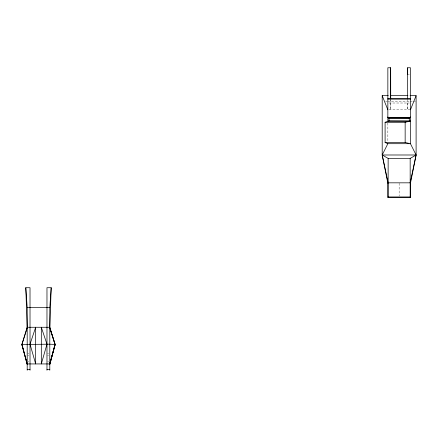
<?xml version="1.0" encoding="UTF-8"?>
<svg xmlns="http://www.w3.org/2000/svg" width="438" height="438" viewBox="0 0 438 438"><rect width="100%" height="100%" fill="white"/><g stroke="black" fill="none" stroke-linecap="round" stroke-linejoin="round"><path stroke-width="0.33" stroke-dasharray="2.19 1.64" d="M407.652 103.012L407.625 109.796L407.652 99.623M408.189 74.537L409.322 74.537M385.588 101.32L386.946 101.32M387.625 101.32L409.322 101.32M409.995 101.32L412.711 101.32M413.39 101.32L415.421 101.32M388.982 103.012L409.333 103.012M388.999 109.796L410.45 109.796M27.764 353.362L28.892 353.362M47.539 353.362L48.667 353.362M27.764 355.41L28.892 355.41M47.539 355.41L48.667 355.41M27.764 361.804L28.892 361.804M47.539 361.804L48.667 361.804M399.149 183.243L399.149 196.021M390.718 99.623L390.718 109.796L390.674 99.623M387.849 123.089L387.849 141.698"/><path stroke-width="0.66" d="M407.625 74.537L407.652 67.759L410.45 67.759L410.45 143.697L416.1 154.992L410.45 183.243L410.45 197.363L387.849 197.363L387.849 183.243L382.199 154.992L382.199 95.67L388.303 95.67M49.795 364.531L55.095 344.492L49.795 327.865L51.197 287.717L46.97 287.717L46.97 370.241M49.795 370.241L49.795 307.492L51.197 287.717M410.45 183.243L410.165 182.832L416.1 154.992L416.1 95.67L409.995 95.67M27.194 364.531L21.9 344.492L27.194 327.268L49.795 327.268L55.095 344.465L49.795 364L55.095 344.465L49.795 327.865M21.9 344.492L27.194 327.865L25.793 287.717L30.019 287.717L30.019 370.241M410.45 109.796L416.1 95.67M385.095 122.284L405.15 122.284L410.45 121.096L389.021 120.976L385.095 122.284L385.095 142.503L405.15 142.503L410.45 143.697L387.849 143.697L382.199 154.992L388.134 182.832L387.849 183.243M387.849 197.363L388.134 196.952L388.134 158.408L382.199 154.992L416.1 154.992L410.165 158.408L388.134 158.408M409.278 120.976L409.278 118.282L410.45 117.034L409.585 117.625L388.714 117.625L409.585 117.745L410.45 117.209L409.503 117.806M409.503 117.921L410.45 117.384L387.849 117.384L388.796 117.921L409.503 117.921L409.585 117.625M21.9 344.465L27.194 363.994L21.9 344.465L49.795 344.186L55.095 344.465L49.795 363.934L27.194 363.934M390.718 98.944L390.674 67.759L387.849 67.759L387.849 121.096L410.45 121.096M390.335 95.67L407.964 95.67M387.849 98.862L410.45 98.862M387.849 98.955L410.45 98.955M387.849 117.034L389.021 118.282L409.278 118.282M388.134 182.832L410.165 182.832M388.134 196.952L410.165 196.952L410.45 197.363M25.793 287.717L27.194 307.492L49.795 307.492M27.194 369.573L30.019 369.573M46.97 369.573L49.795 369.573M385.095 142.503L387.849 143.697M388.714 117.745L387.849 117.209L388.796 117.921M382.199 95.67L387.849 109.796M410.165 158.408L410.165 196.952M407.652 67.759L407.625 98.944M405.15 122.284L405.15 142.503M390.674 67.759L390.674 98.944M389.021 118.282L389.021 120.976M27.194 307.492L27.194 370.241M46.97 344.186L41.32 363.934L41.32 327.268L46.97 344.186M35.67 327.268L30.019 344.186L35.67 363.934L35.67 327.268"/></g></svg>
